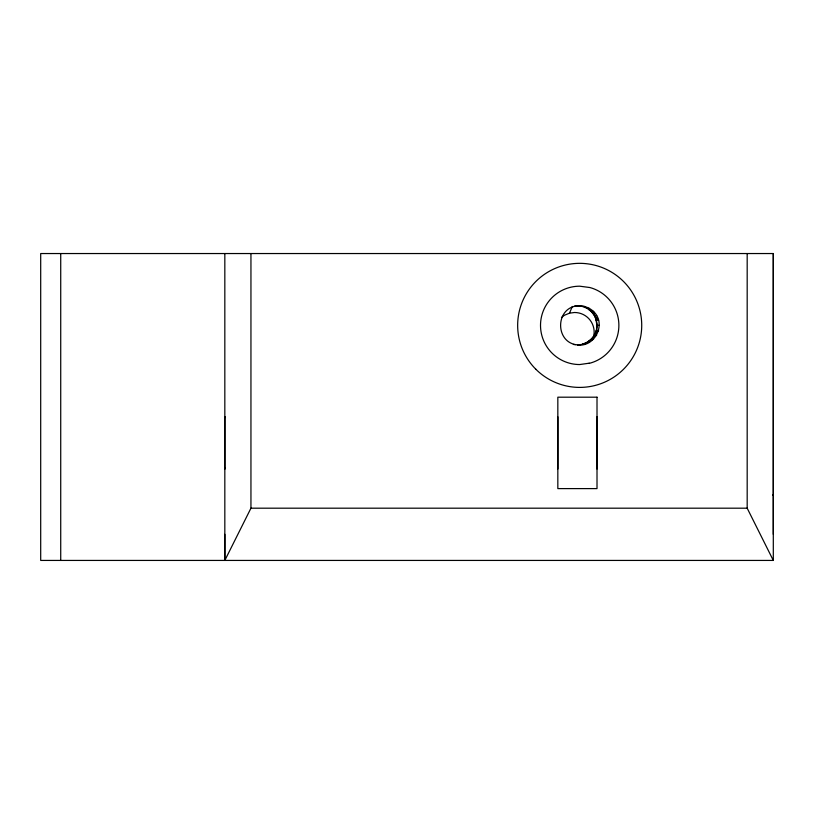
<?xml version="1.0" encoding="UTF-8"?>
<svg xmlns="http://www.w3.org/2000/svg" width="814" height="814" viewBox="0 0 814 814"><rect width="100%" height="100%" fill="white"/><g stroke="black" fill="none" stroke-linecap="round" stroke-linejoin="round"><path stroke-width="1.22" d="M250.946 253.541L250.946 508.19L224.827 560.429L224.827 534.31M557.834 469.006L557.834 416.778M597.008 469.017L597.008 416.778M773.3 560.429L773.3 253.541L40.7 253.541L40.7 560.429L773.3 560.429L747.181 508.19L747.181 253.541M589.377 310.073L593.538 311.518C606.695 323.677 595.024 347.456 577.421 344.963C584.32 344.851 590.822 341.056 594.383 335.164C599.267 327.584 595.736 319.19 593.538 311.518C588.532 306.644 581.155 304.884 574.379 306.186M561.457 317.531A19.587 19.587 0 0 1 564.774 315.12L569.495 313.166L572.344 306.451M584.757 344.291L582.488 344.291L587.209 342.328L596.652 335.164L594.383 335.164L598.616 330.443L596.336 330.443M589.377 340.679L593.538 339.224L591.269 339.224A19.587 19.587 0 0 0 591.269 311.518L587.209 308.404L582.488 306.451L577.421 305.779M579.69 305.779C554.263 305.525 554.263 345.217 579.69 344.953M569.495 313.166L574.562 312.495A19.587 19.587 0 0 1 593.487 337.159M582.488 306.451L584.757 306.451M587.209 308.404L589.489 308.404M593.538 311.518L591.269 311.518L598.616 320.299L596.336 320.299M594.383 315.578L596.652 315.578M597.008 325.376L599.277 325.366M587.209 342.338L589.489 342.328M772.578 495.136L773.3 495.136M250.946 508.19L747.181 508.19M573.361 344.424L575.386 344.698M224.837 417.643L224.837 416.748L224.837 468.986L224.837 468.091M773.3 253.541L773.3 534.31M224.827 253.541L224.827 560.429M60.724 253.541L60.724 560.429M589.143 363.207L579.69 364.55A39.174 39.174 0 0 1 540.516 325.366A39.174 39.174 0 0 1 579.69 286.192L589.835 287.525A39.174 39.174 0 0 1 589.835 363.207L589.143 363.207M597.008 397.191L557.834 397.191L557.834 488.603L597.008 488.603L597.008 397.191M535.826 369.23A62.027 62.027 0 0 0 639.611 341.422A62.027 62.027 0 0 0 563.634 265.456A62.027 62.027 0 0 0 535.826 369.23"/></g></svg>
